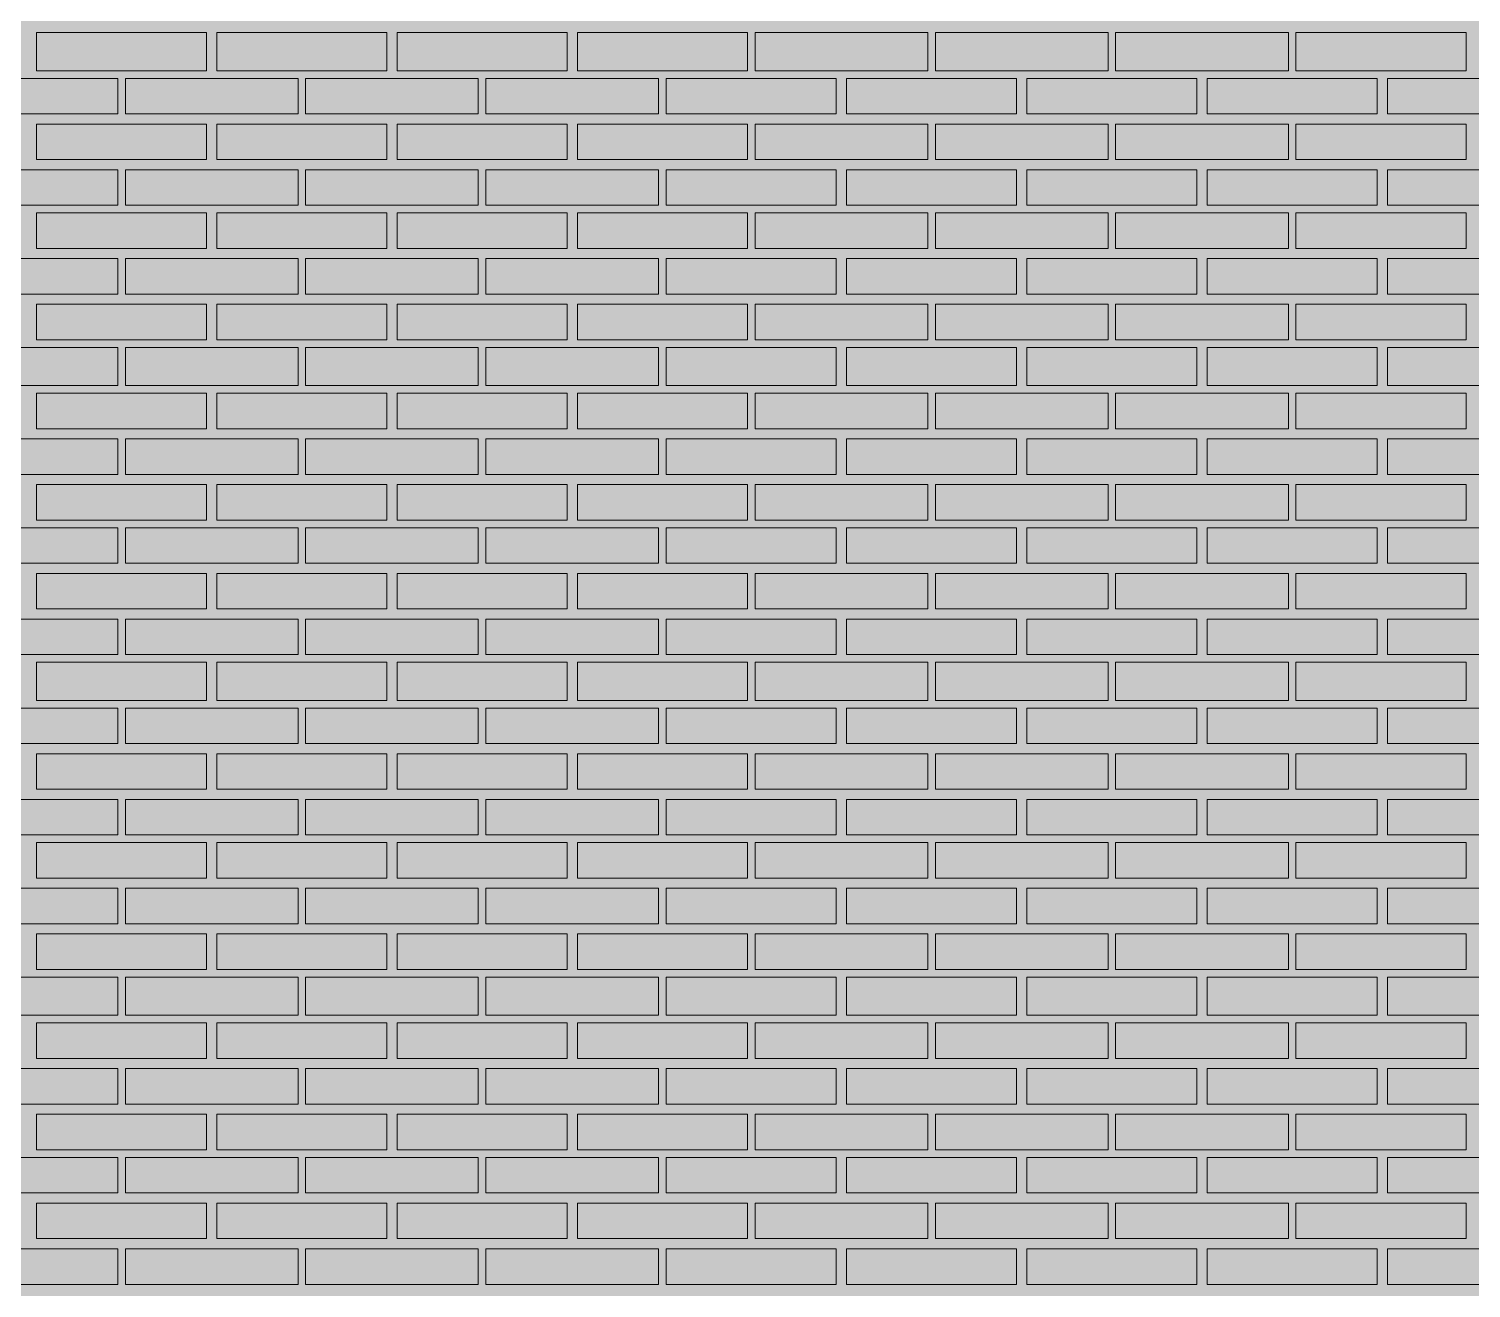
# Model space of a CAD drawing. Header units: millimetres. Extents: x -28928 to 100580, y -22867 to 36490.
# Drawn here: x -19658 to -17255, y 3408 to 5506 of the extents above; entities that cross this region are included whole.
import ezdxf

# ---------------------------------------------------------------- set-up
doc = ezdxf.new("R2010")
doc.units = ezdxf.units.MM
doc.layers.add('PDF _Геометрия', color=7, linetype='Continuous', true_color=0x8f8e8d)
doc.layers.add('PDF _Сплошная заливка', color=7, linetype='Continuous', true_color=0xffffff)

msp = doc.modelspace()

# ---------------------------------------------------------------- hatches: boundary and pattern name
at = {"layer": 'PDF _Сплошная заливка', "true_color": 0xdcd6cf, "transparency": 33554559}
h = msp.add_hatch(color=254, dxfattribs=at)
h.paths.add_polyline_path([(-15922.4, -4713.2), (-15922.4, -1464), (-13823.9, -1464), (-13823.9, -4713.2), (-13561.6, -4713.2), (-13561.6, -1163.6), (-19459.3, -1163.6), (-19459.3, -4713.2), (-17919.3, -4713.2), (-17919.3, -1464), (-16518.9, -1464), (-16518.9, -4713.2)])
h.paths.add_polyline_path([(-19700.5, -482.4), (-9335.1, -482.4), (-9335.1, 4218), (-12072.4, 4218), (-12072.4, 6929.9), (-9335.1, 6929.9), (-9335.1, 9028.4), (-21815.9, 9028.4), (-21815.9, -4713.2), (-19776.6, -4713.2), (-19776.6, -727.8), (-19730.1, -727.8), (-19730.1, -820.9), (-19708.9, -820.9), (-19708.9, -719.3), (-19700.5, -719.3)])
h.paths.add_polyline_path([(-10972.4, -4713.2), (-10972.4, -1464), (-9576.3, -1464), (-9576.3, -4713.2), (-9335.1, -4713.2), (-9335.1, -1163.6), (-13383.9, -1163.6), (-13383.9, -4713.2), (-13121.6, -4713.2), (-13121.6, -1464), (-11323.6, -1464), (-11323.6, -4713.2)])

# ---------------------------------------------------------------- linework, layer by layer
at = {"layer": 'PDF _Геометрия', "lineweight": 9}
for points in [[(-19362, 5436.4), (-19501.6, 5436.4), (-19645.5, 5436.4), (-19645.5, 5499.9), (-19501.6, 5499.9), (-19362, 5499.9)], [(-19061.6, 5436.4), (-19201.3, 5436.4), (-19345.1, 5436.4), (-19345.1, 5499.9), (-19201.3, 5499.9), (-19061.6, 5499.9)], [(-18761.3, 5436.4), (-18905.1, 5436.4), (-19044.7, 5436.4), (-19044.7, 5499.9), (-18905.1, 5499.9), (-18761.3, 5499.9)], [(-18460.9, 5436.4), (-18604.7, 5436.4), (-18744.3, 5436.4), (-18744.3, 5499.9), (-18604.7, 5499.9), (-18460.9, 5499.9)], [(-18160.5, 5436.4), (-18304.3, 5436.4), (-18448.2, 5436.4), (-18448.2, 5499.9), (-18304.3, 5499.9), (-18160.5, 5499.9)], [(-17860.1, 5436.4), (-18003.9, 5436.4), (-18147.8, 5436.4), (-18147.8, 5499.9), (-18003.9, 5499.9), (-17860.1, 5499.9)], [(-17559.7, 5436.4), (-17703.6, 5436.4), (-17847.4, 5436.4), (-17847.4, 5499.9), (-17703.6, 5499.9), (-17559.7, 5499.9)], [(-17263.6, 5436.4), (-17403.2, 5436.4), (-17547, 5436.4), (-17547, 5499.9), (-17403.2, 5499.9), (-17263.6, 5499.9)], [(-19510.1, 5423.7), (-19510.1, 5364.5), (-19793.6, 5364.5), (-19793.6, 5423.7)], [(-19209.7, 5423.7), (-19209.7, 5364.5), (-19497.4, 5364.5), (-19497.4, 5423.7)], [(-18909.3, 5423.7), (-18909.3, 5364.5), (-19197, 5364.5), (-19197, 5423.7)], [(-18608.9, 5423.7), (-18608.9, 5364.5), (-18896.6, 5364.5), (-18896.6, 5423.7)], [(-18312.8, 5423.7), (-18312.8, 5364.5), (-18596.3, 5364.5), (-18596.3, 5423.7)], [(-18012.4, 5423.7), (-18012.4, 5364.5), (-18295.9, 5364.5), (-18295.9, 5423.7)], [(-17712, 5423.7), (-17712, 5364.5), (-17995.5, 5364.5), (-17995.5, 5423.7)], [(-17411.6, 5423.7), (-17411.6, 5364.5), (-17695.1, 5364.5), (-17695.1, 5423.7)], [(-17111.3, 5423.7), (-17111.3, 5364.5), (-17394.7, 5364.5), (-17394.7, 5423.7)], [(-19362, 5288.4), (-19501.6, 5288.4), (-19645.5, 5288.4), (-19645.5, 5347.6), (-19501.6, 5347.6), (-19362, 5347.6)], [(-19061.6, 5288.4), (-19201.3, 5288.4), (-19345.1, 5288.4), (-19345.1, 5347.6), (-19201.3, 5347.6), (-19061.6, 5347.6)], [(-18761.3, 5288.4), (-18905.1, 5288.4), (-19044.7, 5288.4), (-19044.7, 5347.6), (-18905.1, 5347.6), (-18761.3, 5347.6)], [(-18460.9, 5288.4), (-18604.7, 5288.4), (-18744.3, 5288.4), (-18744.3, 5347.6), (-18604.7, 5347.6), (-18460.9, 5347.6)], [(-18160.5, 5288.4), (-18304.3, 5288.4), (-18448.2, 5288.4), (-18448.2, 5347.6), (-18304.3, 5347.6), (-18160.5, 5347.6)], [(-17860.1, 5288.4), (-18003.9, 5288.4), (-18147.8, 5288.4), (-18147.8, 5347.6), (-18003.9, 5347.6), (-17860.1, 5347.6)], [(-17559.7, 5288.4), (-17703.6, 5288.4), (-17847.4, 5288.4), (-17847.4, 5347.6), (-17703.6, 5347.6), (-17559.7, 5347.6)], [(-17263.6, 5288.4), (-17403.2, 5288.4), (-17547, 5288.4), (-17547, 5347.6), (-17403.2, 5347.6), (-17263.6, 5347.6)], [(-19510.1, 5271.4), (-19510.1, 5212.2), (-19793.6, 5212.2), (-19793.6, 5271.4)], [(-19209.7, 5271.4), (-19209.7, 5212.2), (-19497.4, 5212.2), (-19497.4, 5271.4)], [(-18909.3, 5271.4), (-18909.3, 5212.2), (-19197, 5212.2), (-19197, 5271.4)], [(-18608.9, 5271.4), (-18608.9, 5212.2), (-18896.6, 5212.2), (-18896.6, 5271.4)], [(-18312.8, 5271.4), (-18312.8, 5212.2), (-18596.3, 5212.2), (-18596.3, 5271.4)], [(-18012.4, 5271.4), (-18012.4, 5212.2), (-18295.9, 5212.2), (-18295.9, 5271.4)], [(-17712, 5271.4), (-17712, 5212.2), (-17995.5, 5212.2), (-17995.5, 5271.4)], [(-17411.6, 5271.4), (-17411.6, 5212.2), (-17695.1, 5212.2), (-17695.1, 5271.4)], [(-17111.3, 5271.4), (-17111.3, 5212.2), (-17394.7, 5212.2), (-17394.7, 5271.4)], [(-19362, 5140.3), (-19501.6, 5140.3), (-19645.5, 5140.3), (-19645.5, 5199.5), (-19501.6, 5199.5), (-19362, 5199.5)], [(-19061.6, 5140.3), (-19201.3, 5140.3), (-19345.1, 5140.3), (-19345.1, 5199.5), (-19201.3, 5199.5), (-19061.6, 5199.5)], [(-18761.3, 5140.3), (-18905.1, 5140.3), (-19044.7, 5140.3), (-19044.7, 5199.5), (-18905.1, 5199.5), (-18761.3, 5199.5)], [(-18460.9, 5140.3), (-18604.7, 5140.3), (-18744.3, 5140.3), (-18744.3, 5199.5), (-18604.7, 5199.5), (-18460.9, 5199.5)], [(-18160.5, 5140.3), (-18304.3, 5140.3), (-18448.2, 5140.3), (-18448.2, 5199.5), (-18304.3, 5199.5), (-18160.5, 5199.5)], [(-17860.1, 5140.3), (-18003.9, 5140.3), (-18147.8, 5140.3), (-18147.8, 5199.5), (-18003.9, 5199.5), (-17860.1, 5199.5)], [(-17559.7, 5140.3), (-17703.6, 5140.3), (-17847.4, 5140.3), (-17847.4, 5199.5), (-17703.6, 5199.5), (-17559.7, 5199.5)], [(-17263.6, 5140.3), (-17403.2, 5140.3), (-17547, 5140.3), (-17547, 5199.5), (-17403.2, 5199.5), (-17263.6, 5199.5)], [(-19510.1, 5123.4), (-19510.1, 5064.1), (-19793.6, 5064.1), (-19793.6, 5123.4)], [(-19209.7, 5123.4), (-19209.7, 5064.1), (-19497.4, 5064.1), (-19497.4, 5123.4)], [(-18909.3, 5123.4), (-18909.3, 5064.1), (-19197, 5064.1), (-19197, 5123.4)], [(-18608.9, 5123.4), (-18608.9, 5064.1), (-18896.6, 5064.1), (-18896.6, 5123.4)], [(-18312.8, 5123.4), (-18312.8, 5064.1), (-18596.3, 5064.1), (-18596.3, 5123.4)], [(-18012.4, 5123.4), (-18012.4, 5064.1), (-18295.9, 5064.1), (-18295.9, 5123.4)], [(-17712, 5123.4), (-17712, 5064.1), (-17995.5, 5064.1), (-17995.5, 5123.4)], [(-17411.6, 5123.4), (-17411.6, 5064.1), (-17695.1, 5064.1), (-17695.1, 5123.4)], [(-17111.3, 5123.4), (-17111.3, 5064.1), (-17394.7, 5064.1), (-17394.7, 5123.4)], [(-19362, 4988), (-19501.6, 4988), (-19645.5, 4988), (-19645.5, 5047.2), (-19501.6, 5047.2), (-19362, 5047.2)], [(-19061.6, 4988), (-19201.3, 4988), (-19345.1, 4988), (-19345.1, 5047.2), (-19201.3, 5047.2), (-19061.6, 5047.2)], [(-18761.3, 4988), (-18905.1, 4988), (-19044.7, 4988), (-19044.7, 5047.2), (-18905.1, 5047.2), (-18761.3, 5047.2)], [(-18460.9, 4988), (-18604.7, 4988), (-18744.3, 4988), (-18744.3, 5047.2), (-18604.7, 5047.2), (-18460.9, 5047.2)], [(-18160.5, 4988), (-18304.3, 4988), (-18448.2, 4988), (-18448.2, 5047.2), (-18304.3, 5047.2), (-18160.5, 5047.2)], [(-17860.1, 4988), (-18003.9, 4988), (-18147.8, 4988), (-18147.8, 5047.2), (-18003.9, 5047.2), (-17860.1, 5047.2)], [(-17559.7, 4988), (-17703.6, 4988), (-17847.4, 4988), (-17847.4, 5047.2), (-17703.6, 5047.2), (-17559.7, 5047.2)], [(-17263.6, 4988), (-17403.2, 4988), (-17547, 4988), (-17547, 5047.2), (-17403.2, 5047.2), (-17263.6, 5047.2)], [(-19510.1, 4975.3), (-19510.1, 4911.8), (-19793.6, 4911.8), (-19793.6, 4975.3)], [(-19209.7, 4975.3), (-19209.7, 4911.8), (-19497.4, 4911.8), (-19497.4, 4975.3)], [(-18909.3, 4975.3), (-18909.3, 4911.8), (-19197, 4911.8), (-19197, 4975.3)], [(-18608.9, 4975.3), (-18608.9, 4911.8), (-18896.6, 4911.8), (-18896.6, 4975.3)], [(-18312.8, 4975.3), (-18312.8, 4911.8), (-18596.3, 4911.8), (-18596.3, 4975.3)], [(-18012.4, 4975.3), (-18012.4, 4911.8), (-18295.9, 4911.8), (-18295.9, 4975.3)], [(-17712, 4975.3), (-17712, 4911.8), (-17995.5, 4911.8), (-17995.5, 4975.3)], [(-17411.6, 4975.3), (-17411.6, 4911.8), (-17695.1, 4911.8), (-17695.1, 4975.3)], [(-17111.3, 4975.3), (-17111.3, 4911.8), (-17394.7, 4911.8), (-17394.7, 4975.3)], [(-19362, 4839.9), (-19501.6, 4839.9), (-19645.5, 4839.9), (-19645.5, 4899.1), (-19501.6, 4899.1), (-19362, 4899.1)], [(-19061.6, 4839.9), (-19201.3, 4839.9), (-19345.1, 4839.9), (-19345.1, 4899.1), (-19201.3, 4899.1), (-19061.6, 4899.1)], [(-18761.3, 4839.9), (-18905.1, 4839.9), (-19044.7, 4839.9), (-19044.7, 4899.1), (-18905.1, 4899.1), (-18761.3, 4899.1)], [(-18460.9, 4839.9), (-18604.7, 4839.9), (-18744.3, 4839.9), (-18744.3, 4899.1), (-18604.7, 4899.1), (-18460.9, 4899.1)], [(-18160.5, 4839.9), (-18304.3, 4839.9), (-18448.2, 4839.9), (-18448.2, 4899.1), (-18304.3, 4899.1), (-18160.5, 4899.1)], [(-17860.1, 4839.9), (-18003.9, 4839.9), (-18147.8, 4839.9), (-18147.8, 4899.1), (-18003.9, 4899.1), (-17860.1, 4899.1)], [(-17559.7, 4839.9), (-17703.6, 4839.9), (-17847.4, 4839.9), (-17847.4, 4899.1), (-17703.6, 4899.1), (-17559.7, 4899.1)], [(-17263.6, 4839.9), (-17403.2, 4839.9), (-17547, 4839.9), (-17547, 4899.1), (-17403.2, 4899.1), (-17263.6, 4899.1)], [(-19510.1, 4823), (-19510.1, 4763.7), (-19793.6, 4763.7), (-19793.6, 4823)], [(-19209.7, 4823), (-19209.7, 4763.7), (-19497.4, 4763.7), (-19497.4, 4823)], [(-18909.3, 4823), (-18909.3, 4763.7), (-19197, 4763.7), (-19197, 4823)], [(-18608.9, 4823), (-18608.9, 4763.7), (-18896.6, 4763.7), (-18896.6, 4823)], [(-18312.8, 4823), (-18312.8, 4763.7), (-18596.3, 4763.7), (-18596.3, 4823)], [(-18012.4, 4823), (-18012.4, 4763.7), (-18295.9, 4763.7), (-18295.9, 4823)], [(-17712, 4823), (-17712, 4763.7), (-17995.5, 4763.7), (-17995.5, 4823)], [(-17411.6, 4823), (-17411.6, 4763.7), (-17695.1, 4763.7), (-17695.1, 4823)], [(-17111.3, 4823), (-17111.3, 4763.7), (-17394.7, 4763.7), (-17394.7, 4823)], [(-19362, 4687.6), (-19501.6, 4687.6), (-19645.5, 4687.6), (-19645.5, 4746.8), (-19501.6, 4746.8), (-19362, 4746.8)], [(-19061.6, 4687.6), (-19201.3, 4687.6), (-19345.1, 4687.6), (-19345.1, 4746.8), (-19201.3, 4746.8), (-19061.6, 4746.8)], [(-18761.3, 4687.6), (-18905.1, 4687.6), (-19044.7, 4687.6), (-19044.7, 4746.8), (-18905.1, 4746.8), (-18761.3, 4746.8)], [(-18460.9, 4687.6), (-18604.7, 4687.6), (-18744.3, 4687.6), (-18744.3, 4746.8), (-18604.7, 4746.8), (-18460.9, 4746.8)], [(-18160.5, 4687.6), (-18304.3, 4687.6), (-18448.2, 4687.6), (-18448.2, 4746.8), (-18304.3, 4746.8), (-18160.5, 4746.8)], [(-17860.1, 4687.6), (-18003.9, 4687.6), (-18147.8, 4687.6), (-18147.8, 4746.8), (-18003.9, 4746.8), (-17860.1, 4746.8)], [(-17559.7, 4687.6), (-17703.6, 4687.6), (-17847.4, 4687.6), (-17847.4, 4746.8), (-17703.6, 4746.8), (-17559.7, 4746.8)], [(-17263.6, 4687.6), (-17403.2, 4687.6), (-17547, 4687.6), (-17547, 4746.8), (-17403.2, 4746.8), (-17263.6, 4746.8)], [(-19510.1, 4674.9), (-19510.1, 4615.7), (-19793.6, 4615.7), (-19793.6, 4674.9)], [(-19209.7, 4674.9), (-19209.7, 4615.7), (-19497.4, 4615.7), (-19497.4, 4674.9)], [(-18909.3, 4674.9), (-18909.3, 4615.7), (-19197, 4615.7), (-19197, 4674.9)], [(-18608.9, 4674.9), (-18608.9, 4615.7), (-18896.6, 4615.7), (-18896.6, 4674.9)], [(-18312.8, 4674.9), (-18312.8, 4615.7), (-18596.3, 4615.7), (-18596.3, 4674.9)], [(-18012.4, 4674.9), (-18012.4, 4615.7), (-18295.9, 4615.7), (-18295.9, 4674.9)], [(-17712, 4674.9), (-17712, 4615.7), (-17995.5, 4615.7), (-17995.5, 4674.9)], [(-17411.6, 4674.9), (-17411.6, 4615.7), (-17695.1, 4615.7), (-17695.1, 4674.9)], [(-17111.3, 4674.9), (-17111.3, 4615.7), (-17394.7, 4615.7), (-17394.7, 4674.9)], [(-19362, 4539.5), (-19501.6, 4539.5), (-19645.5, 4539.5), (-19645.5, 4598.7), (-19501.6, 4598.7), (-19362, 4598.7)], [(-19061.6, 4539.5), (-19201.3, 4539.5), (-19345.1, 4539.5), (-19345.1, 4598.7), (-19201.3, 4598.7), (-19061.6, 4598.7)], [(-18761.3, 4539.5), (-18905.1, 4539.5), (-19044.7, 4539.5), (-19044.7, 4598.7), (-18905.1, 4598.7), (-18761.3, 4598.7)], [(-18460.9, 4539.5), (-18604.7, 4539.5), (-18744.3, 4539.5), (-18744.3, 4598.7), (-18604.7, 4598.7), (-18460.9, 4598.7)], [(-18160.5, 4539.5), (-18304.3, 4539.5), (-18448.2, 4539.5), (-18448.2, 4598.7), (-18304.3, 4598.7), (-18160.5, 4598.7)], [(-17860.1, 4539.5), (-18003.9, 4539.5), (-18147.8, 4539.5), (-18147.8, 4598.7), (-18003.9, 4598.7), (-17860.1, 4598.7)], [(-17559.7, 4539.5), (-17703.6, 4539.5), (-17847.4, 4539.5), (-17847.4, 4598.7), (-17703.6, 4598.7), (-17559.7, 4598.7)], [(-17263.6, 4539.5), (-17403.2, 4539.5), (-17547, 4539.5), (-17547, 4598.7), (-17403.2, 4598.7), (-17263.6, 4598.7)], [(-19510.1, 4522.6), (-19510.1, 4463.4), (-19793.6, 4463.4), (-19793.6, 4522.6)], [(-19209.7, 4522.6), (-19209.7, 4463.4), (-19497.4, 4463.4), (-19497.4, 4522.6)], [(-18909.3, 4522.6), (-18909.3, 4463.4), (-19197, 4463.4), (-19197, 4522.6)], [(-18608.9, 4522.6), (-18608.9, 4463.4), (-18896.6, 4463.4), (-18896.6, 4522.6)], [(-18312.8, 4522.6), (-18312.8, 4463.4), (-18596.3, 4463.4), (-18596.3, 4522.6)], [(-18012.4, 4522.6), (-18012.4, 4463.4), (-18295.9, 4463.4), (-18295.9, 4522.6)], [(-17712, 4522.6), (-17712, 4463.4), (-17995.5, 4463.4), (-17995.5, 4522.6)], [(-17411.6, 4522.6), (-17411.6, 4463.4), (-17695.1, 4463.4), (-17695.1, 4522.6)], [(-17111.3, 4522.6), (-17111.3, 4463.4), (-17394.7, 4463.4), (-17394.7, 4522.6)], [(-19362, 4387.2), (-19501.6, 4387.2), (-19645.5, 4387.2), (-19645.5, 4450.7), (-19501.6, 4450.7), (-19362, 4450.7)], [(-19061.6, 4387.2), (-19201.3, 4387.2), (-19345.1, 4387.2), (-19345.1, 4450.7), (-19201.3, 4450.7), (-19061.6, 4450.7)], [(-18761.3, 4387.2), (-18905.1, 4387.2), (-19044.7, 4387.2), (-19044.7, 4450.7), (-18905.1, 4450.7), (-18761.3, 4450.7)], [(-18460.9, 4387.2), (-18604.7, 4387.2), (-18744.3, 4387.2), (-18744.3, 4450.7), (-18604.7, 4450.7), (-18460.9, 4450.7)], [(-18160.5, 4387.2), (-18304.3, 4387.2), (-18448.2, 4387.2), (-18448.2, 4450.7), (-18304.3, 4450.7), (-18160.5, 4450.7)], [(-17860.1, 4387.2), (-18003.9, 4387.2), (-18147.8, 4387.2), (-18147.8, 4450.7), (-18003.9, 4450.7), (-17860.1, 4450.7)], [(-17559.7, 4387.2), (-17703.6, 4387.2), (-17847.4, 4387.2), (-17847.4, 4450.7), (-17703.6, 4450.7), (-17559.7, 4450.7)], [(-17263.6, 4387.2), (-17403.2, 4387.2), (-17547, 4387.2), (-17547, 4450.7), (-17403.2, 4450.7), (-17263.6, 4450.7)], [(-19510.1, 4374.5), (-19510.1, 4315.3), (-19793.6, 4315.3), (-19793.6, 4374.5)], [(-19209.7, 4374.5), (-19209.7, 4315.3), (-19497.4, 4315.3), (-19497.4, 4374.5)], [(-18909.3, 4374.5), (-18909.3, 4315.3), (-19197, 4315.3), (-19197, 4374.5)], [(-18608.9, 4374.5), (-18608.9, 4315.3), (-18896.6, 4315.3), (-18896.6, 4374.5)], [(-18312.8, 4374.5), (-18312.8, 4315.3), (-18596.3, 4315.3), (-18596.3, 4374.5)], [(-18012.4, 4374.5), (-18012.4, 4315.3), (-18295.9, 4315.3), (-18295.9, 4374.5)], [(-17712, 4374.5), (-17712, 4315.3), (-17995.5, 4315.3), (-17995.5, 4374.5)], [(-17411.6, 4374.5), (-17411.6, 4315.3), (-17695.1, 4315.3), (-17695.1, 4374.5)], [(-17111.3, 4374.5), (-17111.3, 4315.3), (-17394.7, 4315.3), (-17394.7, 4374.5)], [(-19362, 4239.1), (-19501.6, 4239.1), (-19645.5, 4239.1), (-19645.5, 4298.4), (-19501.6, 4298.4), (-19362, 4298.4)], [(-19061.6, 4239.1), (-19201.3, 4239.1), (-19345.1, 4239.1), (-19345.1, 4298.4), (-19201.3, 4298.4), (-19061.6, 4298.4)], [(-18761.3, 4239.1), (-18905.1, 4239.1), (-19044.7, 4239.1), (-19044.7, 4298.4), (-18905.1, 4298.4), (-18761.3, 4298.4)], [(-18460.9, 4239.1), (-18604.7, 4239.1), (-18744.3, 4239.1), (-18744.3, 4298.4), (-18604.7, 4298.4), (-18460.9, 4298.4)], [(-18160.5, 4239.1), (-18304.3, 4239.1), (-18448.2, 4239.1), (-18448.2, 4298.4), (-18304.3, 4298.4), (-18160.5, 4298.4)], [(-17860.1, 4239.1), (-18003.9, 4239.1), (-18147.8, 4239.1), (-18147.8, 4298.4), (-18003.9, 4298.4), (-17860.1, 4298.4)], [(-17559.7, 4239.1), (-17703.6, 4239.1), (-17847.4, 4239.1), (-17847.4, 4298.4), (-17703.6, 4298.4), (-17559.7, 4298.4)], [(-17263.6, 4239.1), (-17403.2, 4239.1), (-17547, 4239.1), (-17547, 4298.4), (-17403.2, 4298.4), (-17263.6, 4298.4)], [(-19510.1, 4222.2), (-19510.1, 4163), (-19793.6, 4163), (-19793.6, 4222.2)], [(-19209.7, 4222.2), (-19209.7, 4163), (-19497.4, 4163), (-19497.4, 4222.2)], [(-18909.3, 4222.2), (-18909.3, 4163), (-19197, 4163), (-19197, 4222.2)], [(-18608.9, 4222.2), (-18608.9, 4163), (-18896.6, 4163), (-18896.6, 4222.2)], [(-18312.8, 4222.2), (-18312.8, 4163), (-18596.3, 4163), (-18596.3, 4222.2)], [(-18012.4, 4222.2), (-18012.4, 4163), (-18295.9, 4163), (-18295.9, 4222.2)], [(-17712, 4222.2), (-17712, 4163), (-17995.5, 4163), (-17995.5, 4222.2)], [(-17411.6, 4222.2), (-17411.6, 4163), (-17695.1, 4163), (-17695.1, 4222.2)], [(-17111.3, 4222.2), (-17111.3, 4163), (-17394.7, 4163), (-17394.7, 4222.2)], [(-19362, 4091), (-19501.6, 4091), (-19645.5, 4091), (-19645.5, 4150.3), (-19501.6, 4150.3), (-19362, 4150.3)], [(-19061.6, 4091), (-19201.3, 4091), (-19345.1, 4091), (-19345.1, 4150.3), (-19201.3, 4150.3), (-19061.6, 4150.3)], [(-18761.3, 4091), (-18905.1, 4091), (-19044.7, 4091), (-19044.7, 4150.3), (-18905.1, 4150.3), (-18761.3, 4150.3)], [(-18460.9, 4091), (-18604.7, 4091), (-18744.3, 4091), (-18744.3, 4150.3), (-18604.7, 4150.3), (-18460.9, 4150.3)], [(-18160.5, 4091), (-18304.3, 4091), (-18448.2, 4091), (-18448.2, 4150.3), (-18304.3, 4150.3), (-18160.5, 4150.3)], [(-17860.1, 4091), (-18003.9, 4091), (-18147.8, 4091), (-18147.8, 4150.3), (-18003.9, 4150.3), (-17860.1, 4150.3)], [(-17559.7, 4091), (-17703.6, 4091), (-17847.4, 4091), (-17847.4, 4150.3), (-17703.6, 4150.3), (-17559.7, 4150.3)], [(-17263.6, 4091), (-17403.2, 4091), (-17547, 4091), (-17547, 4150.3), (-17403.2, 4150.3), (-17263.6, 4150.3)], [(-19510.1, 4074.1), (-19510.1, 4014.9), (-19793.6, 4014.9), (-19793.6, 4074.1)], [(-19209.7, 4074.1), (-19209.7, 4014.9), (-19497.4, 4014.9), (-19497.4, 4074.1)], [(-18909.3, 4074.1), (-18909.3, 4014.9), (-19197, 4014.9), (-19197, 4074.1)], [(-18608.9, 4074.1), (-18608.9, 4014.9), (-18896.6, 4014.9), (-18896.6, 4074.1)], [(-18312.8, 4074.1), (-18312.8, 4014.9), (-18596.3, 4014.9), (-18596.3, 4074.1)], [(-18012.4, 4074.1), (-18012.4, 4014.9), (-18295.9, 4014.9), (-18295.9, 4074.1)], [(-17712, 4074.1), (-17712, 4014.9), (-17995.5, 4014.9), (-17995.5, 4074.1)], [(-17411.6, 4074.1), (-17411.6, 4014.9), (-17695.1, 4014.9), (-17695.1, 4074.1)], [(-17111.3, 4074.1), (-17111.3, 4014.9), (-17394.7, 4014.9), (-17394.7, 4074.1)], [(-19362, 3938.7), (-19501.6, 3938.7), (-19645.5, 3938.7), (-19645.5, 3998), (-19501.6, 3998), (-19362, 3998)], [(-19061.6, 3938.7), (-19201.3, 3938.7), (-19345.1, 3938.7), (-19345.1, 3998), (-19201.3, 3998), (-19061.6, 3998)], [(-18761.3, 3938.7), (-18905.1, 3938.7), (-19044.7, 3938.7), (-19044.7, 3998), (-18905.1, 3998), (-18761.3, 3998)], [(-18460.9, 3938.7), (-18604.7, 3938.7), (-18744.3, 3938.7), (-18744.3, 3998), (-18604.7, 3998), (-18460.9, 3998)], [(-18160.5, 3938.7), (-18304.3, 3938.7), (-18448.2, 3938.7), (-18448.2, 3998), (-18304.3, 3998), (-18160.5, 3998)], [(-17860.1, 3938.7), (-18003.9, 3938.7), (-18147.8, 3938.7), (-18147.8, 3998), (-18003.9, 3998), (-17860.1, 3998)], [(-17559.7, 3938.7), (-17703.6, 3938.7), (-17847.4, 3938.7), (-17847.4, 3998), (-17703.6, 3998), (-17559.7, 3998)], [(-17263.6, 3938.7), (-17403.2, 3938.7), (-17547, 3938.7), (-17547, 3998), (-17403.2, 3998), (-17263.6, 3998)], [(-19510.1, 3926), (-19510.1, 3862.6), (-19793.6, 3862.6), (-19793.6, 3926)], [(-19209.7, 3926), (-19209.7, 3862.6), (-19497.4, 3862.6), (-19497.4, 3926)], [(-18909.3, 3926), (-18909.3, 3862.6), (-19197, 3862.6), (-19197, 3926)], [(-18608.9, 3926), (-18608.9, 3862.6), (-18896.6, 3862.6), (-18896.6, 3926)], [(-18312.8, 3926), (-18312.8, 3862.6), (-18596.3, 3862.6), (-18596.3, 3926)], [(-18012.4, 3926), (-18012.4, 3862.6), (-18295.9, 3862.6), (-18295.9, 3926)], [(-17712, 3926), (-17712, 3862.6), (-17995.5, 3862.6), (-17995.5, 3926)], [(-17411.6, 3926), (-17411.6, 3862.6), (-17695.1, 3862.6), (-17695.1, 3926)], [(-17111.3, 3926), (-17111.3, 3862.6), (-17394.7, 3862.6), (-17394.7, 3926)], [(-19362, 3790.7), (-19501.6, 3790.7), (-19645.5, 3790.7), (-19645.5, 3849.9), (-19501.6, 3849.9), (-19362, 3849.9)], [(-19061.6, 3790.7), (-19201.3, 3790.7), (-19345.1, 3790.7), (-19345.1, 3849.9), (-19201.3, 3849.9), (-19061.6, 3849.9)], [(-18761.3, 3790.7), (-18905.1, 3790.7), (-19044.7, 3790.7), (-19044.7, 3849.9), (-18905.1, 3849.9), (-18761.3, 3849.9)], [(-18460.9, 3790.7), (-18604.7, 3790.7), (-18744.3, 3790.7), (-18744.3, 3849.9), (-18604.7, 3849.9), (-18460.9, 3849.9)], [(-18160.5, 3790.7), (-18304.3, 3790.7), (-18448.2, 3790.7), (-18448.2, 3849.9), (-18304.3, 3849.9), (-18160.5, 3849.9)], [(-17860.1, 3790.7), (-18003.9, 3790.7), (-18147.8, 3790.7), (-18147.8, 3849.9), (-18003.9, 3849.9), (-17860.1, 3849.9)], [(-17559.7, 3790.7), (-17703.6, 3790.7), (-17847.4, 3790.7), (-17847.4, 3849.9), (-17703.6, 3849.9), (-17559.7, 3849.9)], [(-17263.6, 3790.7), (-17403.2, 3790.7), (-17547, 3790.7), (-17547, 3849.9), (-17403.2, 3849.9), (-17263.6, 3849.9)], [(-19510.1, 3773.7), (-19510.1, 3714.5), (-19793.6, 3714.5), (-19793.6, 3773.7)], [(-19209.7, 3773.7), (-19209.7, 3714.5), (-19497.4, 3714.5), (-19497.4, 3773.7)], [(-18909.3, 3773.7), (-18909.3, 3714.5), (-19197, 3714.5), (-19197, 3773.7)], [(-18608.9, 3773.7), (-18608.9, 3714.5), (-18896.6, 3714.5), (-18896.6, 3773.7)], [(-18312.8, 3773.7), (-18312.8, 3714.5), (-18596.3, 3714.5), (-18596.3, 3773.7)], [(-18012.4, 3773.7), (-18012.4, 3714.5), (-18295.9, 3714.5), (-18295.9, 3773.7)], [(-17712, 3773.7), (-17712, 3714.5), (-17995.5, 3714.5), (-17995.5, 3773.7)], [(-17411.6, 3773.7), (-17411.6, 3714.5), (-17695.1, 3714.5), (-17695.1, 3773.7)], [(-17111.3, 3773.7), (-17111.3, 3714.5), (-17394.7, 3714.5), (-17394.7, 3773.7)], [(-19362, 3638.4), (-19501.6, 3638.4), (-19645.5, 3638.4), (-19645.5, 3697.6), (-19501.6, 3697.6), (-19362, 3697.6)], [(-19061.6, 3638.4), (-19201.3, 3638.4), (-19345.1, 3638.4), (-19345.1, 3697.6), (-19201.3, 3697.6), (-19061.6, 3697.6)], [(-18761.3, 3638.4), (-18905.1, 3638.4), (-19044.7, 3638.4), (-19044.7, 3697.6), (-18905.1, 3697.6), (-18761.3, 3697.6)], [(-18460.9, 3638.4), (-18604.7, 3638.4), (-18744.3, 3638.4), (-18744.3, 3697.6), (-18604.7, 3697.6), (-18460.9, 3697.6)], [(-18160.5, 3638.4), (-18304.3, 3638.4), (-18448.2, 3638.4), (-18448.2, 3697.6), (-18304.3, 3697.6), (-18160.5, 3697.6)], [(-17860.1, 3638.4), (-18003.9, 3638.4), (-18147.8, 3638.4), (-18147.8, 3697.6), (-18003.9, 3697.6), (-17860.1, 3697.6)], [(-17559.7, 3638.4), (-17703.6, 3638.4), (-17847.4, 3638.4), (-17847.4, 3697.6), (-17703.6, 3697.6), (-17559.7, 3697.6)], [(-17263.6, 3638.4), (-17403.2, 3638.4), (-17547, 3638.4), (-17547, 3697.6), (-17403.2, 3697.6), (-17263.6, 3697.6)], [(-19510.1, 3625.7), (-19510.1, 3566.4), (-19793.6, 3566.4), (-19793.6, 3625.7)], [(-19209.7, 3625.7), (-19209.7, 3566.4), (-19497.4, 3566.4), (-19497.4, 3625.7)], [(-18909.3, 3625.7), (-18909.3, 3566.4), (-19197, 3566.4), (-19197, 3625.7)], [(-18608.9, 3625.7), (-18608.9, 3566.4), (-18896.6, 3566.4), (-18896.6, 3625.7)], [(-18312.8, 3625.7), (-18312.8, 3566.4), (-18596.3, 3566.4), (-18596.3, 3625.7)], [(-18012.4, 3625.7), (-18012.4, 3566.4), (-18295.9, 3566.4), (-18295.9, 3625.7)], [(-17712, 3625.7), (-17712, 3566.4), (-17995.5, 3566.4), (-17995.5, 3625.7)], [(-17411.6, 3625.7), (-17411.6, 3566.4), (-17695.1, 3566.4), (-17695.1, 3625.7)], [(-17111.3, 3625.7), (-17111.3, 3566.4), (-17394.7, 3566.4), (-17394.7, 3625.7)], [(-19362, 3490.3), (-19501.6, 3490.3), (-19645.5, 3490.3), (-19645.5, 3549.5), (-19501.6, 3549.5), (-19362, 3549.5)], [(-19061.6, 3490.3), (-19201.3, 3490.3), (-19345.1, 3490.3), (-19345.1, 3549.5), (-19201.3, 3549.5), (-19061.6, 3549.5)], [(-18761.3, 3490.3), (-18905.1, 3490.3), (-19044.7, 3490.3), (-19044.7, 3549.5), (-18905.1, 3549.5), (-18761.3, 3549.5)], [(-18460.9, 3490.3), (-18604.7, 3490.3), (-18744.3, 3490.3), (-18744.3, 3549.5), (-18604.7, 3549.5), (-18460.9, 3549.5)], [(-18160.5, 3490.3), (-18304.3, 3490.3), (-18448.2, 3490.3), (-18448.2, 3549.5), (-18304.3, 3549.5), (-18160.5, 3549.5)], [(-17860.1, 3490.3), (-18003.9, 3490.3), (-18147.8, 3490.3), (-18147.8, 3549.5), (-18003.9, 3549.5), (-17860.1, 3549.5)], [(-17559.7, 3490.3), (-17703.6, 3490.3), (-17847.4, 3490.3), (-17847.4, 3549.5), (-17703.6, 3549.5), (-17559.7, 3549.5)], [(-17263.6, 3490.3), (-17403.2, 3490.3), (-17547, 3490.3), (-17547, 3549.5), (-17403.2, 3549.5), (-17263.6, 3549.5)], [(-19510.1, 3473.4), (-19510.1, 3414.1), (-19793.6, 3414.1), (-19793.6, 3473.4)], [(-19209.7, 3473.4), (-19209.7, 3414.1), (-19497.4, 3414.1), (-19497.4, 3473.4)], [(-18909.3, 3473.4), (-18909.3, 3414.1), (-19197, 3414.1), (-19197, 3473.4)], [(-18608.9, 3473.4), (-18608.9, 3414.1), (-18896.6, 3414.1), (-18896.6, 3473.4)], [(-18312.8, 3473.4), (-18312.8, 3414.1), (-18596.3, 3414.1), (-18596.3, 3473.4)], [(-18012.4, 3473.4), (-18012.4, 3414.1), (-18295.9, 3414.1), (-18295.9, 3473.4)], [(-17712, 3473.4), (-17712, 3414.1), (-17995.5, 3414.1), (-17995.5, 3473.4)], [(-17411.6, 3473.4), (-17411.6, 3414.1), (-17695.1, 3414.1), (-17695.1, 3473.4)], [(-17111.3, 3473.4), (-17111.3, 3414.1), (-17394.7, 3414.1), (-17394.7, 3473.4)]]:
    msp.add_lwpolyline(points, close=True, dxfattribs=at)

doc.saveas('drawing.dxf')
